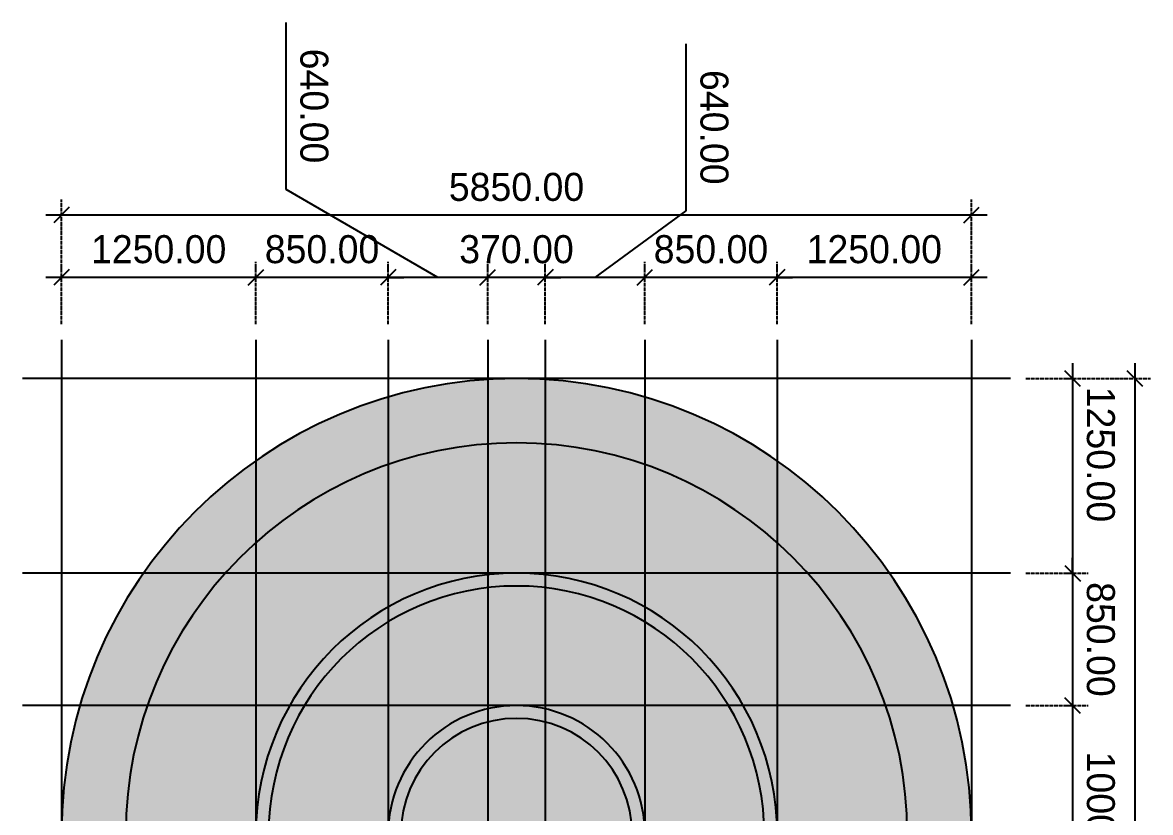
# Model space of a CAD drawing. Header units: millimetres. Extents: x -244126 to 368105, y -173968 to 259060.
# Drawn here: x -242430 to -235180, y 29889 to 34961 of the extents above; entities that cross this region are included whole.
import ezdxf

# ---------------------------------------------------------------- set-up
doc = ezdxf.new("R2010")
doc.units = ezdxf.units.MM
doc.header["$MEASUREMENT"] = 0
doc.linetypes.add('ACAD_ISO04W100', pattern=[30, 24, -3, 0, -3])
doc.linetypes.add('CENTER', pattern=[2, 1.25, -0.25, 0.25, -0.25])
for name, color, linetype in [('000 - D I M', 6, 'Continuous'), ('000 - GRID', 8, 'CENTER'), ('000 - H A T C H', 8, 'Continuous'), ('A04_TUBE SERIES', 7, 'Continuous')]:
    doc.layers.add(name, color=color, linetype=linetype)
doc.styles.add('CORDIA', font='cordia.shx')
doc.styles.add('TA', font='Cordia New.ttf', dxfattribs={"height": 4.5})
doc.dimstyles.new('DIM E-E', dxfattribs={"dimscale": 2, "dimtxt": 0.18, "dimasz": 0.1, "dimexe": 0.1, "dimexo": 0.1, "dimgap": 0.09, "dimtad": 1, "dimtoh": 1, "dimzin": 0, "dimdsep": 46, "dimtxsty": 'CORDIA', "dimblk": 'OBLIQUE', "dimcen": 0.1, "dimdle": 0.1, "dimclrd": 40, "dimclre": 140, "dimclrt": 3, "dimadec": 0, "dimazin": 0, "dimtfac": 1, "dimtix": 1, "dimtmove": 2, "dimatfit": 3, "dimfxl": 1, "dimtolj": 1, "dimtzin": 0, "dimarcsym": 0})
pattern_1 = [(37.5, (187478.44, -8947.33), (-3.149668, 96.341188), [0, -76, 0, -85, 0, -81.25]), (7.5, (187478.44, -8947.33), (88.488835, 141.1073), [0, -41, 0, -68.5, 0, -26.25]), (327.5, (187416.94, -8947.33), (155.707093, 0.282953), [0, -25, 0, -90, 0, -117.5]), (317.5, (187416.94, -8947.33), (150.30633, 43.88378), [0, -12.5, 0, -59, 0, -67.5])]
pattern_2 = [(37.5, (187478.442, -1558.447), (-0.6299336, 19.2682377), [0, -15.2, 0, -17, 0, -16.25]), (7.5, (187478.442, -1558.447), (17.697767, 28.2214607), [0, -8.2, 0, -13.7, 0, -5.25]), (327.5, (187466.142, -1558.447), (31.1414186, 0.0565905), [0, -5, 0, -18, 0, -23.5]), (317.5, (187466.142, -1558.447), (30.061266, 8.7767556), [0, -2.5, 0, -11.8, 0, -13.5])]

# ---------------------------------------------------------------- blocks, each defined once
blk = doc.blocks.new('A$C87c29385')
at = {"layer": '000 - H A T C H', "linetype": 'ByBlock'}
h = blk.add_hatch(dxfattribs=at)
h.set_pattern_fill('AR-SAND', color=8, scale=10)
h.set_pattern_definition([(37.5, (187478.442, -1558.447), (-0.6299336, 19.2682377), [0, -15.2, 0, -17, 0, -16.25]), (7.5, (187478.442, -1558.447), (17.697767, 28.2214607), [0, -8.2, 0, -13.7, 0, -5.25]), (327.5, (187466.142, -1558.447), (31.1414186, 0.0565905), [0, -5, 0, -18, 0, -23.5]), (317.5, (187466.142, -1558.447), (30.061266, 8.7767556), [0, -2.5, 0, -11.8, 0, -13.5])])
edge = h.paths.add_edge_path(flags=16)
edge.add_line((-15150, -2512), (0, -2512))
edge.add_arc((0, 0), 2512, 270, 360)
edge.add_arc((0, 0), 2512, 0, 90)
edge.add_line((0, 2512), (-15150, 2512))
edge.add_arc((-15150, 0), 2512, 90, 180)
edge.add_arc((-15150, 0), 2512, 180, 270)
edge = h.paths.add_edge_path()
edge.add_line((-15150, -2925), (0, -2925))
edge.add_arc((0, 0), 2925, 270, 360)
edge.add_arc((0, 0), 2925, 0, 90)
edge.add_line((0, 2925), (-15150, 2925))
edge.add_arc((-15150, 0), 2925, 90, 180)
edge.add_arc((-15150, 0), 2925, 180, 270)
h = blk.add_hatch(dxfattribs=at)
h.set_pattern_fill('AR-SAND', color=8, scale=50)
h.set_pattern_definition(pattern_1)
h.paths.add_polyline_path([(0, 2512), (-15150, 2512, 0.414214), (-17662, 0, 0.414214), (-15150, -2512), (0, -2512, 0.414214), (2512, 0, 0.414214)])
h.paths.add_polyline_path([(-15150, 1675), (0, 1675, -0.414214), (1675, 0, -0.414214), (0, -1675), (-15150, -1675, -0.414214), (-16825, 0, -0.414214)], flags=16)
h.paths.add_polyline_path([(-15150, 1593), (0, 1593, -0.414214), (1593, 0, -0.414214), (0, -1593), (-15150, -1593, -0.414214), (-16743, 0, -0.414214)], flags=0)
h.paths.add_polyline_path([(-15150, 825), (0, 825, -0.414214), (825, 0, -0.414214), (0, -825), (-15150, -825, -0.414214), (-15975, 0, -0.414214)], flags=0)
h.paths.add_polyline_path([(-15150, 743), (0, 743, -0.414214), (743, 0, -0.414214), (0, -743), (-15150, -743, -0.414214), (-15893, 0, -0.414214)], flags=0)
h.paths.add_polyline_path([(0, 1593), (-15150, 1593, 0.414214), (-16743, 0, 0.414214), (-15150, -1593), (0, -1593, 0.414214), (1593, 0, 0.414214)], flags=0)
h.paths.add_polyline_path([(0, 743), (-15150, 743, 0.414214), (-15893, 0, 0.414214), (-15150, -743), (0, -743, 0.414214), (743, 0, 0.414214)], flags=0)
h = blk.add_hatch(dxfattribs=at)
h.set_pattern_fill('AR-SAND', color=8, scale=10)
h.set_pattern_definition(pattern_2)
edge = h.paths.add_edge_path(flags=16)
edge.add_line((-15150, -1593), (0, -1593))
edge.add_arc((0, 0), 1593, 270, 360)
edge.add_arc((0, 0), 1593, 0, 90)
edge.add_line((0, 1593), (-15150, 1593))
edge.add_arc((-15150, 0), 1593, 90, 180)
edge.add_arc((-15150, 0), 1593, 180, 270)
edge = h.paths.add_edge_path()
edge.add_line((-15150, -1675), (0, -1675))
edge.add_arc((0, 0), 1675, 270, 360)
edge.add_arc((0, 0), 1675, 0, 90)
edge.add_line((0, 1675), (-15150, 1675))
edge.add_arc((-15150, 0), 1675, 90, 180)
edge.add_arc((-15150, 0), 1675, 180, 270)
h = blk.add_hatch(dxfattribs=at)
h.set_pattern_fill('AR-SAND', color=8, scale=50)
h.set_pattern_definition(pattern_1)
h.paths.add_polyline_path([(0, 1593), (-15150, 1593, 0.414214), (-16743, 0, 0.414214), (-15150, -1593), (0, -1593, 0.414214), (1593, 0, 0.414214)])
h.paths.add_polyline_path([(-15150, 825), (0, 825, -0.414214), (825, 0, -0.414214), (0, -825), (-15150, -825, -0.414214), (-15975, 0, -0.414214)], flags=16)
h.paths.add_polyline_path([(-15150, 743), (0, 743, -0.414214), (743, 0, -0.414214), (0, -743), (-15150, -743, -0.414214), (-15893, 0, -0.414214)], flags=0)
h.paths.add_polyline_path([(0, 743), (-15150, 743, 0.414214), (-15893, 0, 0.414214), (-15150, -743), (0, -743, 0.414214), (743, 0, 0.414214)], flags=0)
h = blk.add_hatch(dxfattribs=at)
h.set_pattern_fill('AR-SAND', color=8, scale=10)
h.set_pattern_definition(pattern_2)
edge = h.paths.add_edge_path(flags=16)
edge.add_line((-15150, -743), (0, -743))
edge.add_arc((0, 0), 743, 270, 360)
edge.add_arc((0, 0), 743, 0, 90)
edge.add_line((0, 743), (-15150, 743))
edge.add_arc((-15150, 0), 743, 90, 180)
edge.add_arc((-15150, 0), 743, 180, 270)
edge = h.paths.add_edge_path()
edge.add_line((-15150, -825), (0, -825))
edge.add_arc((0, 0), 825, 270, 360)
edge.add_arc((0, 0), 825, 0, 90)
edge.add_line((0, 825), (-15150, 825))
edge.add_arc((-15150, 0), 825, 90, 180)
edge.add_arc((-15150, 0), 825, 180, 270)
h = blk.add_hatch(dxfattribs=at)
h.set_pattern_fill('AR-SAND', color=8, scale=50)
h.set_pattern_definition(pattern_1)
h.paths.add_polyline_path([(0, 743), (-15150, 743, 0.414214), (-15893, 0, 0.414214), (-15150, -743), (0, -743, 0.414214), (743, 0, 0.414214)])
blk = doc.blocks.new('*U3953')
at = {"color": 3}
blk.add_point((0, -5850), dxfattribs=at)
at = {"layer": '000 - GRID', "color": 0, "linetype": 'ByBlock'}
blk.add_line((0, 250), (0, -6100), dxfattribs=at)
at = {"layer": '000 - GRID', "color": 0}
blk.add_point((0, 0), dxfattribs=at)
at = {"style": 'TA', "flags": 1}
blk.add_attdef('LOCATION', (6, 6), '', height=4.5, dxfattribs=at)
blk = doc.blocks.new('_Oblique')
at = {"color": 0, "linetype": 'ByBlock', "lineweight": -2}
blk.add_line((-0.5, -0.5), (0.5, 0.5), dxfattribs=at)
blk = doc.blocks.new('*D4141')
at = {"layer": '000 - D I M', "color": 140, "linetype": 'ACAD_ISO04W100', "lineweight": -2, "transparency": 16777216}
for p, q in [((-205553.4, 34145.6), (-205553.4, 34545.6)), ((-204303.4, 34145.6), (-204303.4, 34545.6))]:
    blk.add_line(p, q, dxfattribs=at)
at = {"layer": '000 - D I M', "color": 40, "linetype": 'ByBlock', "lineweight": -2, "transparency": 16777216}
blk.add_line((-205653.4, 34445.6), (-204203.4, 34445.6), dxfattribs=at)
at = {"layer": 'Defpoints', "color": 0, "linetype": 'ByBlock', "transparency": 16777216}
for p in [(-204303.4, 34445.6), (-205553.4, 34045.6), (-204303.4, 34045.6)]:
    blk.add_point(p, dxfattribs=at)
at = {"layer": '000 - D I M', "color": 40, "linetype": 'ByBlock', "lineweight": -2, "transparency": 16777216, "xscale": 100, "yscale": 100, "zscale": 100, "rotation": 180}
blk.add_blockref('_Oblique', (-205553.4, 34445.6), dxfattribs=at)
at = {"layer": '000 - D I M', "color": 40, "linetype": 'ByBlock', "lineweight": -2, "transparency": 16777216, "xscale": 100, "yscale": 100, "zscale": 100}
blk.add_blockref('_Oblique', (-204303.4, 34445.6), dxfattribs=at)
at = {"layer": '000 - D I M', "color": 3, "linetype": 'ByBlock', "transparency": 16777216, "insert": (-205066.3, 34625.6), "char_height": 180, "attachment_point": 5, "style": 'CORDIA'}
blk.add_mtext('\\A1;1250.00', dxfattribs=at)
blk = doc.blocks.new('*D4142')
at = {"layer": '000 - D I M', "color": 140, "linetype": 'ACAD_ISO04W100', "lineweight": -2, "transparency": 16777216}
for p, q in [((-204303.4, 34145.6), (-204303.4, 34545.6)), ((-203453.4, 34145.6), (-203453.4, 34545.6))]:
    blk.add_line(p, q, dxfattribs=at)
at = {"layer": '000 - D I M', "color": 40, "linetype": 'ByBlock', "lineweight": -2, "transparency": 16777216}
for p, q in [((-204303.4, 34445.6), (-204403.4, 34445.6)), ((-204303.4, 34445.6), (-203453.4, 34445.6)), ((-203453.4, 34445.6), (-203353.4, 34445.6))]:
    blk.add_line(p, q, dxfattribs=at)
at = {"layer": 'Defpoints', "color": 0, "linetype": 'ByBlock', "transparency": 16777216}
for p in [(-203453.4, 34445.6), (-204303.4, 34045.6), (-203453.4, 34045.6)]:
    blk.add_point(p, dxfattribs=at)
at = {"layer": '000 - D I M', "color": 40, "linetype": 'ByBlock', "lineweight": -2, "transparency": 16777216, "xscale": 100, "yscale": 100, "zscale": 100}
blk.add_blockref('_Oblique', (-204303.4, 34445.6), dxfattribs=at)
at = {"layer": '000 - D I M', "color": 40, "linetype": 'ByBlock', "lineweight": -2, "transparency": 16777216, "xscale": 100, "yscale": 100, "zscale": 100, "rotation": 180}
blk.add_blockref('_Oblique', (-203453.4, 34445.6), dxfattribs=at)
at = {"layer": '000 - D I M', "color": 3, "linetype": 'ByBlock', "transparency": 16777216, "insert": (-203878.4, 34625.6), "char_height": 180, "attachment_point": 5, "style": 'CORDIA'}
blk.add_mtext('\\A1;850.00', dxfattribs=at)
blk = doc.blocks.new('*D4143')
at = {"layer": '000 - D I M', "color": 140, "linetype": 'ACAD_ISO04W100', "lineweight": -2, "transparency": 16777216}
for p, q in [((-203453.4, 34145.6), (-203453.4, 34545.6)), ((-202453.4, 34145.6), (-202453.4, 34545.6))]:
    blk.add_line(p, q, dxfattribs=at)
at = {"layer": '000 - D I M', "color": 40, "linetype": 'ByBlock', "lineweight": -2, "transparency": 16777216}
blk.add_line((-203553.4, 34445.6), (-202353.4, 34445.6), dxfattribs=at)
at = {"layer": 'Defpoints', "color": 0, "linetype": 'ByBlock', "transparency": 16777216}
for p in [(-202453.4, 34445.6), (-203453.4, 34045.6), (-202453.4, 34045.6)]:
    blk.add_point(p, dxfattribs=at)
at = {"layer": '000 - D I M', "color": 40, "linetype": 'ByBlock', "lineweight": -2, "transparency": 16777216, "xscale": 100, "yscale": 100, "zscale": 100, "rotation": 180}
blk.add_blockref('_Oblique', (-203453.4, 34445.6), dxfattribs=at)
at = {"layer": '000 - D I M', "color": 40, "linetype": 'ByBlock', "lineweight": -2, "transparency": 16777216, "xscale": 100, "yscale": 100, "zscale": 100}
blk.add_blockref('_Oblique', (-202453.4, 34445.6), dxfattribs=at)
at = {"layer": '000 - D I M', "color": 3, "linetype": 'ByBlock', "transparency": 16777216, "insert": (-202723.1, 34625.6), "char_height": 180, "attachment_point": 5, "style": 'CORDIA'}
blk.add_mtext('\\A1;1000.00', dxfattribs=at)
blk = doc.blocks.new('*D4148')
at = {"layer": '000 - D I M', "color": 140, "linetype": 'ACAD_ISO04W100', "lineweight": -2, "transparency": 16777216}
for p, q in [((-205553.4, 34145.6), (-205553.4, 34945.6)), ((-184553.4, 34145.6), (-184553.4, 34945.6))]:
    blk.add_line(p, q, dxfattribs=at)
at = {"layer": '000 - D I M', "color": 40, "linetype": 'ByBlock', "lineweight": -2, "transparency": 16777216}
blk.add_line((-205653.4, 34845.6), (-184453.4, 34845.6), dxfattribs=at)
at = {"layer": 'Defpoints', "color": 0, "linetype": 'ByBlock', "transparency": 16777216}
for p in [(-184553.4, 34845.6), (-205553.4, 34045.6), (-184553.4, 34045.6)]:
    blk.add_point(p, dxfattribs=at)
at = {"layer": '000 - D I M', "color": 40, "linetype": 'ByBlock', "lineweight": -2, "transparency": 16777216, "xscale": 100, "yscale": 100, "zscale": 100, "rotation": 180}
blk.add_blockref('_Oblique', (-205553.4, 34845.6), dxfattribs=at)
at = {"layer": '000 - D I M', "color": 40, "linetype": 'ByBlock', "lineweight": -2, "transparency": 16777216, "xscale": 100, "yscale": 100, "zscale": 100}
blk.add_blockref('_Oblique', (-184553.4, 34845.6), dxfattribs=at)
at = {"layer": '000 - D I M', "color": 3, "linetype": 'ByBlock', "transparency": 16777216, "insert": (-195053.4, 35025.6), "char_height": 180, "attachment_point": 5, "style": 'CORDIA'}
blk.add_mtext('\\A1;21000.00', dxfattribs=at)
blk = doc.blocks.new('*U3962')
at = {"layer": '000 - GRID', "color": 0, "linetype": 'ByBlock'}
blk.add_line((0, 250), (0, -21250), dxfattribs=at)
at = {"layer": '000 - GRID', "color": 0}
blk.add_point((0, 0), dxfattribs=at)
at = {"style": 'TA', "flags": 1}
blk.add_attdef('LOCATION', (6, 6), '', height=4.5, dxfattribs=at)
blk = doc.blocks.new('*D4149')
at = {"layer": '000 - D I M', "color": 40, "linetype": 'ByBlock', "lineweight": -2, "transparency": 16777216}
blk.add_line((-206203.4, 33895.6), (-206203.4, 32445.6), dxfattribs=at)
at = {"layer": '000 - D I M', "color": 140, "linetype": 'ACAD_ISO04W100', "lineweight": -2, "transparency": 16777216}
for p, q in [((-205903.4, 33795.6), (-206303.4, 33795.6)), ((-205903.4, 32545.6), (-206303.4, 32545.6))]:
    blk.add_line(p, q, dxfattribs=at)
at = {"layer": 'Defpoints', "color": 0, "linetype": 'ByBlock', "transparency": 16777216}
for p in [(-205803.4, 33795.6), (-206203.4, 32545.6), (-205803.4, 32545.6)]:
    blk.add_point(p, dxfattribs=at)
at = {"layer": '000 - D I M', "color": 40, "linetype": 'ByBlock', "lineweight": -2, "transparency": 16777216, "xscale": 100, "yscale": 100, "zscale": 100}
for p, rotation in [((-206203.4, 33795.6), 90), ((-206203.4, 32545.6), 270)]:
    blk.add_blockref('_Oblique', p, dxfattribs=dict(at, rotation=rotation))
at = {"layer": '000 - D I M', "color": 3, "linetype": 'ByBlock', "transparency": 16777216, "insert": (-206383.4, 33170.6), "char_height": 180, "attachment_point": 5, "rotation": 90, "style": 'CORDIA'}
blk.add_mtext('\\A1;1250.00', dxfattribs=at)
blk = doc.blocks.new('*D4150')
at = {"layer": '000 - D I M', "color": 40, "linetype": 'ByBlock', "lineweight": -2, "transparency": 16777216}
for p, q in [((-206203.4, 32545.6), (-206203.4, 32645.6)), ((-206203.4, 32545.6), (-206203.4, 31695.6)), ((-206203.4, 31695.6), (-206203.4, 31595.6))]:
    blk.add_line(p, q, dxfattribs=at)
at = {"layer": '000 - D I M', "color": 140, "linetype": 'ACAD_ISO04W100', "lineweight": -2, "transparency": 16777216}
for p, q in [((-205903.4, 32545.6), (-206303.4, 32545.6)), ((-205903.4, 31695.6), (-206303.4, 31695.6))]:
    blk.add_line(p, q, dxfattribs=at)
at = {"layer": 'Defpoints', "color": 0, "linetype": 'ByBlock', "transparency": 16777216}
for p in [(-205803.4, 32545.6), (-206203.4, 31695.6), (-205803.4, 31695.6)]:
    blk.add_point(p, dxfattribs=at)
at = {"layer": '000 - D I M', "color": 40, "linetype": 'ByBlock', "lineweight": -2, "transparency": 16777216, "xscale": 100, "yscale": 100, "zscale": 100}
for p, rotation in [((-206203.4, 32545.6), 270), ((-206203.4, 31695.6), 90)]:
    blk.add_blockref('_Oblique', p, dxfattribs=dict(at, rotation=rotation))
at = {"layer": '000 - D I M', "color": 3, "linetype": 'ByBlock', "transparency": 16777216, "insert": (-206383.4, 32120.6), "char_height": 180, "attachment_point": 5, "rotation": 90, "style": 'CORDIA'}
blk.add_mtext('\\A1;850.00', dxfattribs=at)
blk = doc.blocks.new('*D4151')
at = {"layer": '000 - D I M', "color": 40, "linetype": 'ByBlock', "lineweight": -2, "transparency": 16777216}
for p, q in [((-206631.8, 31961.6), (-207703.2, 31961.6)), ((-206203.4, 31375.6), (-206631.8, 31961.6)), ((-206203.4, 31795.6), (-206203.4, 30955.6))]:
    blk.add_line(p, q, dxfattribs=at)
at = {"layer": '000 - D I M', "color": 140, "linetype": 'ACAD_ISO04W100', "lineweight": -2, "transparency": 16777216}
for p, q in [((-205903.4, 31695.6), (-206303.4, 31695.6)), ((-205903.4, 31055.6), (-206303.4, 31055.6))]:
    blk.add_line(p, q, dxfattribs=at)
at = {"layer": 'Defpoints', "color": 0, "linetype": 'ByBlock', "transparency": 16777216}
for p in [(-205803.4, 31695.6), (-206203.4, 31055.6), (-205803.4, 31055.6)]:
    blk.add_point(p, dxfattribs=at)
at = {"layer": '000 - D I M', "color": 40, "linetype": 'ByBlock', "lineweight": -2, "transparency": 16777216, "xscale": 100, "yscale": 100, "zscale": 100}
for p, rotation in [((-206203.4, 31695.6), 90), ((-206203.4, 31055.6), 270)]:
    blk.add_blockref('_Oblique', p, dxfattribs=dict(at, rotation=rotation))
at = {"layer": '000 - D I M', "color": 3, "linetype": 'ByBlock', "transparency": 16777216, "insert": (-207167.5, 32141.6), "char_height": 180, "attachment_point": 5, "style": 'CORDIA'}
blk.add_mtext('\\A1;640.00', dxfattribs=at)
blk = doc.blocks.new('*D4152')
at = {"layer": '000 - D I M', "color": 40, "linetype": 'ByBlock', "lineweight": -2, "transparency": 16777216}
for p, q in [((-206203.4, 31055.6), (-206203.4, 31155.6)), ((-206203.4, 31055.6), (-206203.4, 30685.6)), ((-206203.4, 30685.6), (-206203.4, 30585.6))]:
    blk.add_line(p, q, dxfattribs=at)
at = {"layer": '000 - D I M', "color": 140, "linetype": 'ACAD_ISO04W100', "lineweight": -2, "transparency": 16777216}
for p, q in [((-205903.4, 31055.6), (-206303.4, 31055.6)), ((-205903.4, 30685.6), (-206303.4, 30685.6))]:
    blk.add_line(p, q, dxfattribs=at)
at = {"layer": 'Defpoints', "color": 0, "linetype": 'ByBlock', "transparency": 16777216}
for p in [(-205803.4, 31055.6), (-206203.4, 30685.6), (-205803.4, 30685.6)]:
    blk.add_point(p, dxfattribs=at)
at = {"layer": '000 - D I M', "color": 40, "linetype": 'ByBlock', "lineweight": -2, "transparency": 16777216, "xscale": 100, "yscale": 100, "zscale": 100}
for p, rotation in [((-206203.4, 31055.6), 270), ((-206203.4, 30685.6), 90)]:
    blk.add_blockref('_Oblique', p, dxfattribs=dict(at, rotation=rotation))
at = {"layer": '000 - D I M', "color": 3, "linetype": 'ByBlock', "transparency": 16777216, "insert": (-206383.4, 30870.6), "char_height": 180, "attachment_point": 5, "rotation": 90, "style": 'CORDIA'}
blk.add_mtext('\\A1;370.00', dxfattribs=at)
blk = doc.blocks.new('*D4153')
at = {"layer": '000 - D I M', "color": 40, "linetype": 'ByBlock', "lineweight": -2, "transparency": 16777216}
for p, q in [((-206203.4, 30785.6), (-206203.4, 29945.6)), ((-206203.4, 30365.6), (-206768.5, 29390)), ((-206768.5, 29390), (-207839.9, 29390))]:
    blk.add_line(p, q, dxfattribs=at)
at = {"layer": '000 - D I M', "color": 140, "linetype": 'ACAD_ISO04W100', "lineweight": -2, "transparency": 16777216}
for p, q in [((-205903.4, 30685.6), (-206303.4, 30685.6)), ((-205903.4, 30045.6), (-206303.4, 30045.6))]:
    blk.add_line(p, q, dxfattribs=at)
at = {"layer": 'Defpoints', "color": 0, "linetype": 'ByBlock', "transparency": 16777216}
for p in [(-205803.4, 30685.6), (-206203.4, 30045.6), (-205803.4, 30045.6)]:
    blk.add_point(p, dxfattribs=at)
at = {"layer": '000 - D I M', "color": 40, "linetype": 'ByBlock', "lineweight": -2, "transparency": 16777216, "xscale": 100, "yscale": 100, "zscale": 100}
for p, rotation in [((-206203.4, 30685.6), 90), ((-206203.4, 30045.6), 270)]:
    blk.add_blockref('_Oblique', p, dxfattribs=dict(at, rotation=rotation))
at = {"layer": '000 - D I M', "color": 3, "linetype": 'ByBlock', "transparency": 16777216, "insert": (-207304.2, 29570), "char_height": 180, "attachment_point": 5, "style": 'CORDIA'}
blk.add_mtext('\\A1;640.00', dxfattribs=at)
blk = doc.blocks.new('*D4154')
at = {"layer": '000 - D I M', "color": 40, "linetype": 'ByBlock', "lineweight": -2, "transparency": 16777216}
for p, q in [((-206203.4, 30045.6), (-206203.4, 30145.6)), ((-206203.4, 30045.6), (-206203.4, 29195.6)), ((-206203.4, 29195.6), (-206203.4, 29095.6))]:
    blk.add_line(p, q, dxfattribs=at)
at = {"layer": '000 - D I M', "color": 140, "linetype": 'ACAD_ISO04W100', "lineweight": -2, "transparency": 16777216}
for p, q in [((-205903.4, 30045.6), (-206303.4, 30045.6)), ((-205903.4, 29195.6), (-206303.4, 29195.6))]:
    blk.add_line(p, q, dxfattribs=at)
at = {"layer": 'Defpoints', "color": 0, "linetype": 'ByBlock', "transparency": 16777216}
for p in [(-205803.4, 30045.6), (-206203.4, 29195.6), (-205803.4, 29195.6)]:
    blk.add_point(p, dxfattribs=at)
at = {"layer": '000 - D I M', "color": 40, "linetype": 'ByBlock', "lineweight": -2, "transparency": 16777216, "xscale": 100, "yscale": 100, "zscale": 100}
for p, rotation in [((-206203.4, 30045.6), 270), ((-206203.4, 29195.6), 90)]:
    blk.add_blockref('_Oblique', p, dxfattribs=dict(at, rotation=rotation))
at = {"layer": '000 - D I M', "color": 3, "linetype": 'ByBlock', "transparency": 16777216, "insert": (-206383.4, 29620.6), "char_height": 180, "attachment_point": 5, "rotation": 90, "style": 'CORDIA'}
blk.add_mtext('\\A1;850.00', dxfattribs=at)
blk = doc.blocks.new('*D4155')
at = {"layer": '000 - D I M', "color": 40, "linetype": 'ByBlock', "lineweight": -2, "transparency": 16777216}
blk.add_line((-206203.4, 29295.6), (-206203.4, 27845.6), dxfattribs=at)
at = {"layer": '000 - D I M', "color": 140, "linetype": 'ACAD_ISO04W100', "lineweight": -2, "transparency": 16777216}
for p, q in [((-205903.4, 29195.6), (-206303.4, 29195.6)), ((-205903.4, 27945.6), (-206303.4, 27945.6))]:
    blk.add_line(p, q, dxfattribs=at)
at = {"layer": 'Defpoints', "color": 0, "linetype": 'ByBlock', "transparency": 16777216}
for p in [(-205803.4, 29195.6), (-206203.4, 27945.6), (-205803.4, 27945.6)]:
    blk.add_point(p, dxfattribs=at)
at = {"layer": '000 - D I M', "color": 40, "linetype": 'ByBlock', "lineweight": -2, "transparency": 16777216, "xscale": 100, "yscale": 100, "zscale": 100}
for p, rotation in [((-206203.4, 29195.6), 90), ((-206203.4, 27945.6), 270)]:
    blk.add_blockref('_Oblique', p, dxfattribs=dict(at, rotation=rotation))
at = {"layer": '000 - D I M', "color": 3, "linetype": 'ByBlock', "transparency": 16777216, "insert": (-206383.4, 28570.6), "char_height": 180, "attachment_point": 5, "rotation": 90, "style": 'CORDIA'}
blk.add_mtext('\\A1;1250.00', dxfattribs=at)
blk = doc.blocks.new('*D4156')
at = {"layer": '000 - D I M', "color": 40, "linetype": 'ByBlock', "lineweight": -2, "transparency": 16777216}
blk.add_line((-206603.4, 33895.6), (-206603.4, 27845.6), dxfattribs=at)
at = {"layer": '000 - D I M', "color": 140, "linetype": 'ACAD_ISO04W100', "lineweight": -2, "transparency": 16777216}
for p, q in [((-205903.4, 33795.6), (-206703.4, 33795.6)), ((-205903.4, 27945.6), (-206703.4, 27945.6))]:
    blk.add_line(p, q, dxfattribs=at)
at = {"layer": 'Defpoints', "color": 0, "linetype": 'ByBlock', "transparency": 16777216}
for p in [(-205803.4, 33795.6), (-206603.4, 27945.6), (-205803.4, 27945.6)]:
    blk.add_point(p, dxfattribs=at)
at = {"layer": '000 - D I M', "color": 40, "linetype": 'ByBlock', "lineweight": -2, "transparency": 16777216, "xscale": 100, "yscale": 100, "zscale": 100}
for p, rotation in [((-206603.4, 33795.6), 90), ((-206603.4, 27945.6), 270)]:
    blk.add_blockref('_Oblique', p, dxfattribs=dict(at, rotation=rotation))
at = {"layer": '000 - D I M', "color": 3, "linetype": 'ByBlock', "transparency": 16777216, "insert": (-206783.4, 30870.6), "char_height": 180, "attachment_point": 5, "rotation": 90, "style": 'CORDIA'}
blk.add_mtext('\\A1;5850.00', dxfattribs=at)
blk = doc.blocks.new('A$C00e464f9')
at = {"layer": 'A04_TUBE SERIES', "color": 1, "linetype": 'ByBlock'}
for points in [[(15538.093, 5088.622), (30688.093, 5088.622, 0.41421356), (33613.093, 8013.622), (33613.093, 8013.622, 0.41421356), (30688.093, 10938.622), (15538.093, 10938.622, 0.41421356), (12613.093, 8013.622, 0.41421356)], [(15538.093, 5501.622), (30688.093, 5501.622, 0.41421356), (33200.093, 8013.622, 0.41421356), (30688.093, 10525.622), (15538.093, 10525.622, 0.41421356), (13026.093, 8013.622, 0.41421356)], [(15538.093, 6338.622), (30688.093, 6338.622, 0.41421356), (32363.093, 8013.622, 0.41421356), (30688.093, 9688.622), (15538.093, 9688.622, 0.41421356), (13863.093, 8013.622, 0.41421356)], [(15538.093, 6420.622), (30688.093, 6420.622, 0.41421356), (32281.093, 8013.622, 0.41421356), (30688.093, 9606.622), (15538.093, 9606.622, 0.41421356), (13945.093, 8013.622, 0.41421356)], [(15538.093, 7188.622), (30688.093, 7188.622, 0.41421356), (31513.093, 8013.622, 0.41421356), (30688.093, 8838.622), (15538.093, 8838.622, 0.41421356), (14713.093, 8013.622, 0.41421356)], [(15538.093, 7270.622), (30688.093, 7270.622, 0.41421356), (31431.093, 8013.622, 0.41421356), (30688.093, 8756.622), (15538.093, 8756.622, 0.41421356), (14795.093, 8013.622, 0.41421356)]]:
    blk.add_lwpolyline(points, format="xyb", close=True, dxfattribs=at)
at = {"layer": '000 - GRID', "linetype": 'ByBlock'}
for p in [(12613.093, 10938.622), (13863.093, 10938.622), (14713.093, 10938.622)]:
    blk.add_blockref('*U3953', p, dxfattribs=at)
at = {"layer": '000 - GRID', "linetype": 'ByBlock', "rotation": 90}
for p in [(12613.093, 10938.622), (12613.093, 9688.622), (12613.093, 8838.622), (12613.093, 8198.622), (12613.093, 7828.622), (12613.093, 7188.622), (12613.093, 6338.622), (12613.093, 5088.622)]:
    blk.add_blockref('*U3962', p, dxfattribs=at)
at = {"layer": 'A04_TUBE SERIES', "color": 3, "linetype": 'ByBlock'}
blk.add_blockref('A$C87c29385', (30688.093, 8013.622), dxfattribs=at)
at = {"layer": '000 - D I M', "color": 3, "linetype": 'ByBlock'}
for base, p1, p2, picture, middle in [((33613.093, 11988.622), (12613.093, 11188.622), (33613.093, 11188.622), '*D4148', (23113.093, 12168.622)), ((14713.093, 11588.622), (13863.093, 11188.622), (14713.093, 11188.622), '*D4142', (14288.093, 11768.622))]:
    dim = blk.add_linear_dim(base=base, p1=p1, p2=p2, dimstyle='DIM E-E', override={"dimscale": 1000}, dxfattribs=at)
    dim.commit()
    dim.dimension.update_dxf_attribs({"geometry": picture, "text_midpoint": middle, "insert": (218166.535, -22856.935)})
for base, p1, p2, picture, middle in [((13863.093, 11588.622), (12613.093, 11188.622), (13863.093, 11188.622), '*D4141', (13100.242, 11768.622)), ((15713.093, 11588.622), (14713.093, 11188.622), (15713.093, 11188.622), '*D4143', (15443.421, 11768.622))]:
    dim = blk.add_linear_dim(base=base, p1=p1, p2=p2, dimstyle='DIM E-E', override={"dimscale": 1000}, dxfattribs=at)
    dim.commit()
    dim.dimension.update_dxf_attribs({"geometry": picture, "text_midpoint": middle, "dimtype": 128, "insert": (218166.535, -22856.935)})
for base, p1, p2, picture, middle in [((11563.093, 5088.622), (12363.093, 10938.622), (12363.093, 5088.622), '*D4156', (11383.093, 8013.622)), ((11963.093, 9688.622), (12363.093, 10938.622), (12363.093, 9688.622), '*D4149', (11783.093, 10313.622)), ((11963.093, 8838.622), (12363.093, 9688.622), (12363.093, 8838.622), '*D4150', (11783.093, 9263.622)), ((11963.093, 7828.622), (12363.093, 8198.622), (12363.093, 7828.622), '*D4152', (11783.093, 8013.622)), ((11963.093, 6338.622), (12363.093, 7188.622), (12363.093, 6338.622), '*D4154', (11783.093, 6763.622)), ((11963.093, 5088.622), (12363.093, 6338.622), (12363.093, 5088.622), '*D4155', (11783.093, 5713.622))]:
    dim = blk.add_linear_dim(base=base, p1=p1, p2=p2, angle=90, dimstyle='DIM E-E', override={"dimscale": 1000}, dxfattribs=at)
    dim.commit()
    dim.dimension.update_dxf_attribs({"geometry": picture, "text_midpoint": middle, "insert": (218166.535, -22856.935)})
for base, p1, p2, picture, middle in [((11963.093, 8198.622), (12363.093, 8838.622), (12363.093, 8198.622), '*D4151', (11444.735, 9104.675)), ((11963.093, 7188.622), (12363.093, 7828.622), (12363.093, 7188.622), '*D4153', (11308.064, 6533.027))]:
    dim = blk.add_linear_dim(base=base, p1=p1, p2=p2, angle=90, dimstyle='DIM E-E', override={"dimscale": 1000, "dimtmove": 1}, dxfattribs=at)
    dim.commit()
    dim.dimension.update_dxf_attribs({"geometry": picture, "text_midpoint": middle, "dimtype": 128, "insert": (218166.535, -22856.935)})

msp = doc.modelspace()

# ---------------------------------------------------------------- block references
at = {"layer": 'A04_TUBE SERIES', "color": 3, "linetype": 'ByBlock', "rotation": 270}
msp.add_blockref('A$C00e464f9', (-247268.72536, 45287.9707), dxfattribs=at)

doc.saveas('drawing.dxf')
